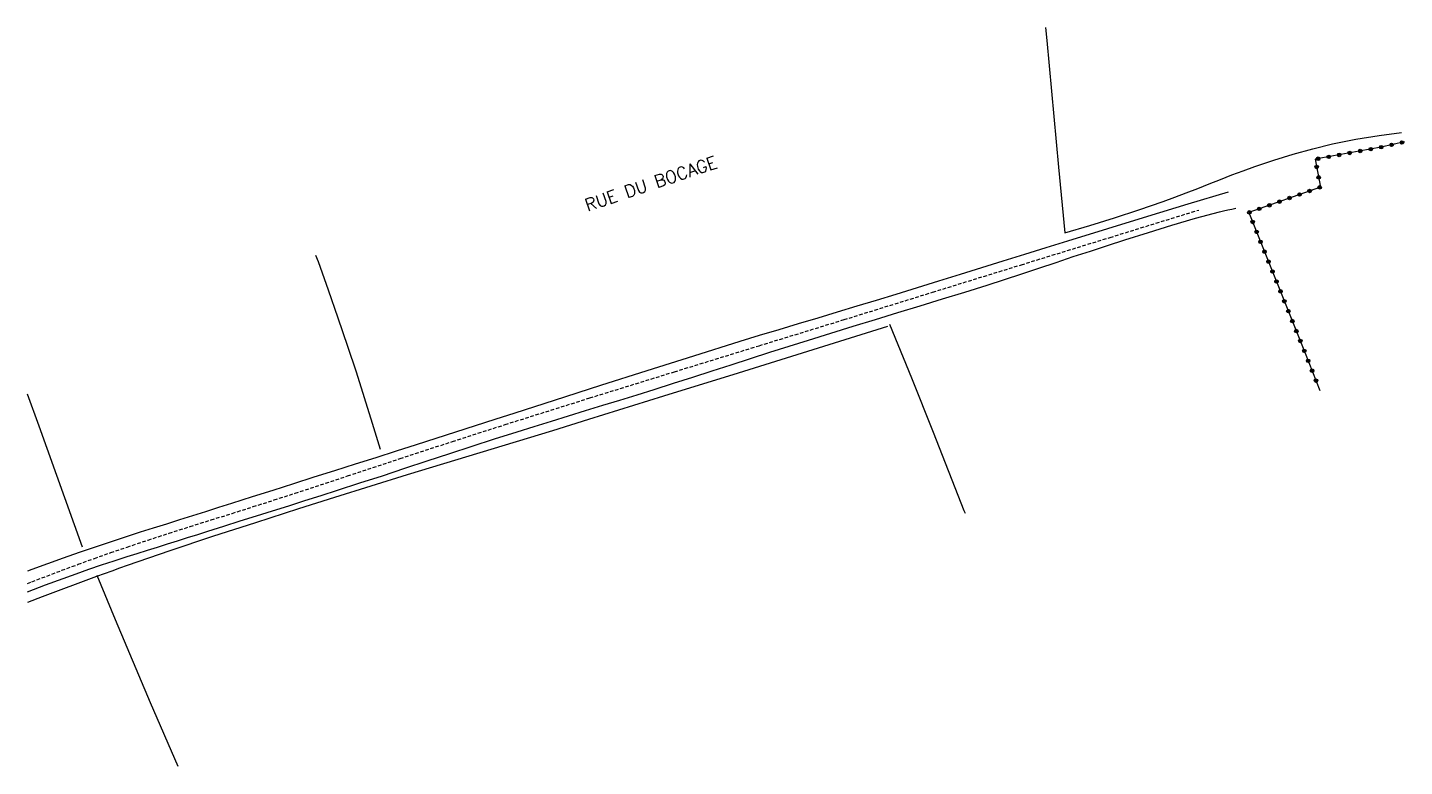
# Model space of a CAD drawing. Header units: millimetres. Extents: x 183000 to 184001, y 152999 to 154000.
# Drawn here: x 183000 to 183193.4, y 153859.6 to 153963.4 of the extents above; entities that cross this region are included whole.
import ezdxf
from ezdxf.enums import TextEntityAlignment as Align

# ---------------------------------------------------------------- set-up
doc = ezdxf.new("R2010")
doc.units = ezdxf.units.MM
doc.linetypes.add('DASHED', pattern=[0.75, 0.5, -0.25])
doc.layers.get('0').update_dxf_attribs({"linetype": 'CONTINUOUS'})
for name, color, linetype in [('W0001', 6, 'DASHED'), ('W0008', 7, 'CONTINUOUS'), ('W0323', 7, 'CONTINUOUS'), ('W0330', 7, 'CONTINUOUS'), ('W0989', 7, 'CONTINUOUS')]:
    doc.layers.add(name, color=color, linetype=linetype)
doc.styles.get("Standard").update_dxf_attribs({"font": 'romans.shx', "width": 0.85})

# ---------------------------------------------------------------- blocks, each defined once
blk = doc.blocks.new('t323o')
at = {"color": 0, "linetype": 'Continuous'}
for radius in [0.25, 0.15]:
    blk.add_circle((0, 0), radius, dxfattribs=at)

msp = doc.modelspace()

# ---------------------------------------------------------------- linework, layer by layer
at = {"layer": 'W0001'}
for points in [[(183014, 153890.41), (183016.94, 153891.39), (183019.89, 153892.35), (183022.84, 153893.29), (183025.79, 153894.22), (183028.75, 153895.14), (183031.7, 153896.08), (183034.65, 153897.02), (183037.6, 153897.98), (183044.96, 153900.4), (183052.33, 153902.83), (183059.7, 153905.24), (183067.08, 153907.61), (183078.97, 153911.35), (183090.87, 153915.03), (183102.78, 153918.69), (183114.69, 153922.35), (183127.14, 153926.21), (183139.6, 153930.06), (183152.06, 153933.9), (183164.51, 153937.75)], [(183000, 153885.3), (183000.6, 153885.53), (183004.84, 153887.14), (183007.12, 153887.99), (183009.4, 153888.82), (183011.7, 153889.63), (183014, 153890.41)]]:
    msp.add_lwpolyline(points, dxfattribs=at)
at = {"layer": 'W0008'}
for points in [[(183168.63, 153940.26), (183162.99, 153938.55), (183157.34, 153936.82), (183151.7, 153935.09), (183146.06, 153933.36), (183143.04, 153932.42), (183140.03, 153931.49), (183137.02, 153930.55), (183134.01, 153929.61), (183130.99, 153928.67), (183127.98, 153927.74), (183124.97, 153926.8), (183121.95, 153925.88), (183119.22, 153925.04), (183116.48, 153924.22), (183113.74, 153923.4), (183111, 153922.58), (183108.26, 153921.76), (183105.53, 153920.94), (183102.79, 153920.11), (183100.06, 153919.27), (183093.53, 153917.23), (183087.01, 153915.16), (183080.5, 153913.08), (183073.99, 153911), (183071.21, 153910.11), (183068.44, 153909.22), (183065.66, 153908.33), (183062.89, 153907.44), (183060.12, 153906.54), (183057.34, 153905.65), (183054.57, 153904.76), (183051.79, 153903.87), (183048.91, 153902.95), (183046.01, 153902.03), (183043.12, 153901.12), (183040.23, 153900.21), (183037.34, 153899.29), (183034.45, 153898.37), (183031.56, 153897.45), (183028.67, 153896.53), (183026.84, 153895.94), (183025.01, 153895.36), (183023.17, 153894.79), (183021.34, 153894.21), (183019.5, 153893.64), (183017.67, 153893.06), (183015.83, 153892.48), (183014, 153891.9)], [(183014, 153889.07), (183015.41, 153889.52), (183016.83, 153889.97), (183018.24, 153890.41), (183019.66, 153890.85), (183021.07, 153891.29), (183022.49, 153891.73), (183023.9, 153892.18), (183025.31, 153892.63), (183027.59, 153893.35), (183029.87, 153894.07), (183032.14, 153894.79), (183034.42, 153895.5), (183036.7, 153896.22), (183038.97, 153896.94), (183041.25, 153897.66), (183043.52, 153898.39), (183046.68, 153899.41), (183049.84, 153900.43), (183052.99, 153901.47), (183056.15, 153902.5), (183059.3, 153903.54), (183062.45, 153904.57), (183065.61, 153905.59), (183068.77, 153906.6), (183071.18, 153907.36), (183073.58, 153908.11), (183075.99, 153908.85), (183078.4, 153909.58), (183080.8, 153910.32), (183083.21, 153911.06), (183085.62, 153911.8), (183088.02, 153912.55), (183090.73, 153913.41), (183093.44, 153914.28), (183096.15, 153915.15), (183098.86, 153916.02), (183101.56, 153916.9), (183104.27, 153917.77), (183106.98, 153918.63), (183109.7, 153919.49), (183112.83, 153920.46), (183115.97, 153921.43), (183119.11, 153922.39), (183122.26, 153923.34), (183125.4, 153924.3), (183128.54, 153925.26), (183131.68, 153926.23), (183134.81, 153927.21), (183137.23, 153927.99), (183139.65, 153928.78), (183142.06, 153929.59), (183144.47, 153930.39), (183146.88, 153931.2), (183149.3, 153931.99), (183151.71, 153932.78), (183154.14, 153933.55), (183157.45, 153934.59), (183160.76, 153935.62), (183164.08, 153936.6), (183167.43, 153937.51), (183168.01, 153937.65), (183168.59, 153937.78), (183169.17, 153937.89), (183169.75, 153938)], [(183014, 153891.9), (183011.74, 153891.16), (183009.49, 153890.41), (183007.24, 153889.65), (183005, 153888.86), (183000.6, 153887.25), (183000, 153887.03)], [(183000, 153884.1), (183002.54, 153885.08), (183006.81, 153886.65), (183008.6, 153887.28), (183010.39, 153887.89), (183012.19, 153888.49), (183014, 153889.07)]]:
    msp.add_lwpolyline(points, dxfattribs=at)
at = {"layer": 'W0323'}
msp.add_lwpolyline([(183193.42, 153947.31), (183190.14, 153946.57), (183180.89, 153944.88), (183181.63, 153940.97), (183171.55, 153937.4), (183179.47, 153917.66), (183181.52, 153912.38)], dxfattribs=at)
at = {"layer": 'W0330'}
for points in [[(183142.98, 153963.38), (183143.16, 153961.56), (183144.83, 153943.78), (183145.73, 153934.53)], [(183145.73, 153934.53), (183149.2, 153935.57), (183152.67, 153936.65), (183156.11, 153937.78), (183159.54, 153938.95), (183161.16, 153939.54), (183162.77, 153940.15), (183164.37, 153940.78), (183165.96, 153941.42), (183167.56, 153942.05), (183169.16, 153942.67), (183170.78, 153943.27), (183172.4, 153943.84), (183175.09, 153944.73), (183177.8, 153945.58), (183180.53, 153946.35), (183183.29, 153947.03), (183186.57, 153947.68), (183189.87, 153948.2), (183193.02, 153948.63)], [(183049.58, 153904.12), (183048.48, 153907.75), (183047.35, 153911.37), (183046.19, 153914.98), (183045, 153918.59), (183043.65, 153922.55), (183042.26, 153926.51), (183040.85, 153930.45), (183040.52, 153931.35)], [(183120.81, 153921.4), (183110.31, 153918.12), (183099.82, 153914.85), (183089.32, 153911.58), (183078.82, 153908.32), (183073.73, 153906.75), (183068.63, 153905.2), (183063.53, 153903.65), (183058.43, 153902.1), (183053.33, 153900.54), (183048.23, 153898.97), (183043.14, 153897.38), (183038.06, 153895.77), (183032.03, 153893.82), (183026, 153891.87), (183019.99, 153889.88), (183014, 153887.81)], [(183131.75, 153895.13), (183131.59, 153895.49), (183127.25, 153906.52), (183124.22, 153914.14), (183121.11, 153921.67)], [(183007.71, 153890.39), (183001.62, 153907.39), (183000, 153911.89)], [(183014, 153887.81), (183012.92, 153887.43), (183011.85, 153887.04), (183010.77, 153886.66), (183009.7, 153886.26), (183002.06, 153883.43), (183000, 153882.64)], [(183014, 153876.28), (183012.35, 153880.18), (183009.78, 153886.4)], [(183021.17, 153859.59), (183017.29, 153868.52), (183014, 153876.28)]]:
    msp.add_lwpolyline(points, dxfattribs=at)

# ---------------------------------------------------------------- block references
at = {"layer": 'W0323'}
for p, rotation in [((183184.24, 153945.49), 190.3648760255108), ((183185.72, 153945.76), 190.3648760255108), ((183187.19, 153946.03), 190.3648760255108), ((183188.67, 153946.3), 190.3648760255108), ((183190.14, 153946.57), 190.3648760255108), ((183191.61, 153946.9), 192.6981910070844), ((183193.07, 153947.23), 192.6981910070844), ((183181.09, 153943.8), 280.6927666276522), ((183181.29, 153944.95), 190.3648760255108), ((183182.77, 153945.22), 190.3648760255108), ((183181.37, 153942.33), 280.6927666276522), ((183178.69, 153939.93), 199.5461009667843), ((183180.1, 153940.43), 199.5461009667843), ((183181.51, 153940.93), 199.5461009667843), ((183173.03, 153937.92), 199.5461009667843), ((183174.45, 153938.42), 199.5461009667843), ((183175.86, 153938.93), 199.5461009667843), ((183177.27, 153939.43), 199.5461009667843), ((183171.62, 153937.42), 199.5461009667843), ((183172.09, 153936.07), 291.8565918532371), ((183172.65, 153934.68), 291.8565918532371), ((183173.2, 153933.28), 291.8565918532371), ((183173.76, 153931.89), 291.8565918532371), ((183174.32, 153930.5), 291.8565918532371), ((183174.88, 153929.11), 291.8565918532371), ((183175.44, 153927.71), 291.8565918532371), ((183176, 153926.32), 291.8565918532371), ((183176.55, 153924.93), 291.8565918532371), ((183177.11, 153923.54), 291.8565918532371), ((183177.67, 153922.15), 291.8565918532371), ((183178.23, 153920.75), 291.8565918532371), ((183178.79, 153919.36), 291.8565918532371), ((183179.35, 153917.97), 291.8565918532371), ((183179.89, 153916.57), 291.2297815812134), ((183180.44, 153915.17), 291.2297815812134), ((183180.98, 153913.78), 291.2297815812134)]:
    msp.add_blockref('t323o', p, dxfattribs=dict(at, rotation=rotation))

# ---------------------------------------------------------------- texts
at = {"layer": 'W0989'}
msp.add_text('RUE DU BOCAGE', height=1.75, rotation=18.6316, dxfattribs=at).set_placement((183087.58, 153941.47), align=Align.MIDDLE)

doc.saveas('drawing.dxf')
